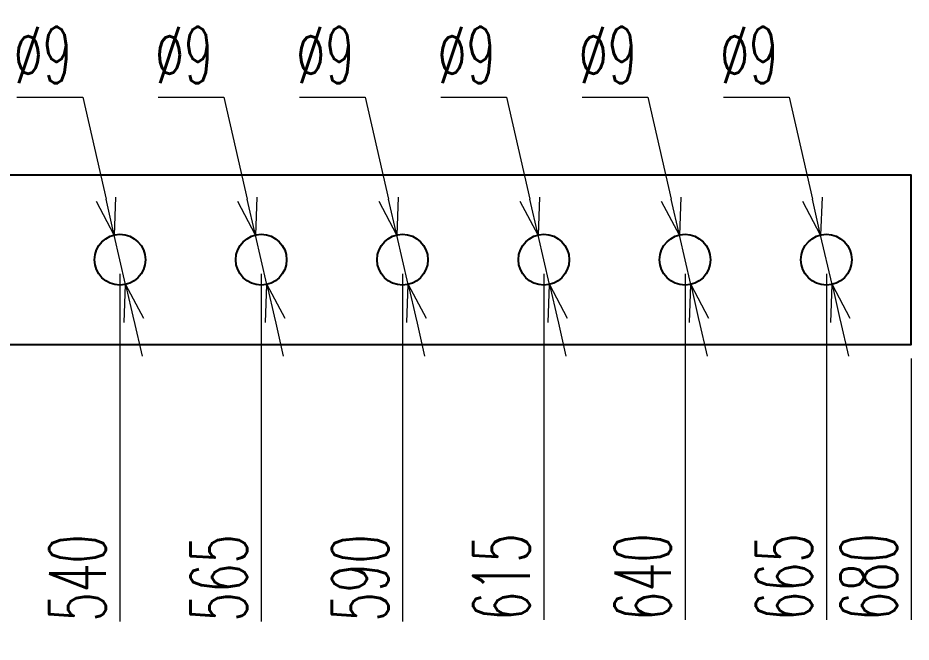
# Model space of a CAD drawing. Header units: millimetres. Extents: x 173893 to 258446, y -176540 to -123824.
# Drawn here: x 193268.6 to 193426.7, y -171179.3 to -171068.8 of the extents above; entities that cross this region are included whole.
import ezdxf

# ---------------------------------------------------------------- set-up
doc = ezdxf.new("R2010")
doc.units = ezdxf.units.MM
doc.header["$LTSCALE"] = 3
doc.layers.add('@.DM. NÉT CHÍNH', color=7, linetype='Continuous')
doc.styles.add('Ann_w01', font='romans.shx', dxfattribs={"width": 0.6, "bigfont": 'chineset.shx'})
doc.dimstyles.new('Dim 01_SC05', dxfattribs={"dimscale": 5, "dimtxt": 2, "dimasz": 1.3, "dimexe": 0.5, "dimexo": 0.5, "dimgap": 0.5, "dimtad": 1, "dimtoh": 1, "dimdec": 1, "dimzin": 12, "dimdsep": 46, "dimtxsty": 'Ann_w01', "dimblk": 'OPEN30', "dimcen": 1.5, "dimclrd": 6, "dimclre": 6, "dimclrt": 3, "dimadec": 1, "dimazin": 3, "dimtm": 1e-09, "dimtfac": 1, "dimtdec": 1, "dimtmove": 0, "dimatfit": 3, "dimldrblk": 'OPEN30', "dimfxl": 1, "dimtolj": 1, "dimlwd": 20, "dimlwe": 20, "dimarcsym": 0})

# ---------------------------------------------------------------- blocks, each defined once
blk = doc.blocks.new('*D971')
at = {"layer": '@.DM. NÉT CHÍNH', "color": 6, "linetype": 'Continuous', "lineweight": 20, "transparency": 16777216}
blk.add_line((193286.71, -171114.08), (193286.71, -171175.62), dxfattribs=at)
at = {"layer": 'Defpoints', "color": 0, "linetype": 'Continuous', "transparency": 16777216}
for p in [(192746.71, -171111.58), (193286.71, -171111.58), (193286.71, -171157.69)]:
    blk.add_point(p, dxfattribs=at)
at = {"layer": '@.DM. NÉT CHÍNH', "color": 3, "linetype": 'Continuous', "transparency": 16777216, "insert": (193279.21, -171167.9), "char_height": 10, "attachment_point": 5, "rotation": 90, "style": 'Ann_w01'}
blk.add_mtext('\\A1;540', dxfattribs=at)
blk = doc.blocks.new('_Open30')
at = {"color": 0, "linetype": 'ByBlock', "lineweight": -2}
for p, q in [((-1, 0.268), (0, 0)), ((0, 0), (-1, -0.268)), ((0, 0), (-1, 0))]:
    blk.add_line(p, q, dxfattribs=at)
blk = doc.blocks.new('*D972')
at = {"layer": '@.DM. NÉT CHÍNH', "color": 6, "linetype": 'Continuous', "lineweight": 20, "transparency": 16777216}
blk.add_line((193311.71, -171114.08), (193311.71, -171175.62), dxfattribs=at)
at = {"layer": 'Defpoints', "color": 0, "linetype": 'Continuous', "transparency": 16777216}
for p in [(192746.71, -171111.58), (193311.71, -171111.58), (193311.71, -171157.69)]:
    blk.add_point(p, dxfattribs=at)
at = {"layer": '@.DM. NÉT CHÍNH', "color": 3, "linetype": 'Continuous', "transparency": 16777216, "insert": (193304.21, -171167.9), "char_height": 10, "attachment_point": 5, "rotation": 90, "style": 'Ann_w01'}
blk.add_mtext('\\A1;565', dxfattribs=at)
blk = doc.blocks.new('*D973')
at = {"layer": '@.DM. NÉT CHÍNH', "color": 6, "linetype": 'Continuous', "lineweight": 20, "transparency": 16777216}
blk.add_line((193336.71, -171114.08), (193336.71, -171175.62), dxfattribs=at)
at = {"layer": 'Defpoints', "color": 0, "linetype": 'Continuous', "transparency": 16777216}
for p in [(192746.71, -171111.58), (193336.71, -171111.58), (193336.71, -171157.69)]:
    blk.add_point(p, dxfattribs=at)
at = {"layer": '@.DM. NÉT CHÍNH', "color": 3, "linetype": 'Continuous', "transparency": 16777216, "insert": (193329.21, -171167.9), "char_height": 10, "attachment_point": 5, "rotation": 90, "style": 'Ann_w01'}
blk.add_mtext('\\A1;590', dxfattribs=at)
blk = doc.blocks.new('*D974')
at = {"layer": '@.DM. NÉT CHÍNH', "color": 6, "linetype": 'Continuous', "lineweight": 20, "transparency": 16777216}
blk.add_line((193361.71, -171114.08), (193361.71, -171175.33), dxfattribs=at)
at = {"layer": 'Defpoints', "color": 0, "linetype": 'Continuous', "transparency": 16777216}
for p in [(192746.71, -171111.58), (193361.71, -171111.58), (193361.71, -171157.69)]:
    blk.add_point(p, dxfattribs=at)
at = {"layer": '@.DM. NÉT CHÍNH', "color": 3, "linetype": 'Continuous', "transparency": 16777216, "insert": (193354.21, -171167.76), "char_height": 10, "attachment_point": 5, "rotation": 90, "style": 'Ann_w01'}
blk.add_mtext('\\A1;615', dxfattribs=at)
blk = doc.blocks.new('*D975')
at = {"layer": '@.DM. NÉT CHÍNH', "color": 6, "linetype": 'Continuous', "lineweight": 20, "transparency": 16777216}
blk.add_line((193411.71, -171114.08), (193411.71, -171175.33), dxfattribs=at)
at = {"layer": 'Defpoints', "color": 0, "linetype": 'Continuous', "transparency": 16777216}
for p in [(192746.71, -171111.58), (193411.71, -171111.58), (193411.71, -171157.69)]:
    blk.add_point(p, dxfattribs=at)
at = {"layer": '@.DM. NÉT CHÍNH', "color": 3, "linetype": 'Continuous', "transparency": 16777216, "insert": (193404.21, -171167.76), "char_height": 10, "attachment_point": 5, "rotation": 90, "style": 'Ann_w01'}
blk.add_mtext('\\A1;665', dxfattribs=at)
blk = doc.blocks.new('*D976')
at = {"layer": '@.DM. NÉT CHÍNH', "color": 6, "linetype": 'Continuous', "lineweight": 20, "transparency": 16777216}
blk.add_line((193426.71, -171129.08), (193426.71, -171175.33), dxfattribs=at)
at = {"layer": 'Defpoints', "color": 0, "linetype": 'Continuous', "transparency": 16777216}
for p in [(192746.71, -171111.58), (193426.71, -171126.58), (193426.71, -171157.69)]:
    blk.add_point(p, dxfattribs=at)
at = {"layer": '@.DM. NÉT CHÍNH', "color": 3, "linetype": 'Continuous', "transparency": 16777216, "insert": (193419.21, -171167.76), "char_height": 10, "attachment_point": 5, "rotation": 90, "style": 'Ann_w01'}
blk.add_mtext('\\A1;680', dxfattribs=at)
blk = doc.blocks.new('*D1031')
at = {"layer": '@.DM. NÉT CHÍNH', "color": 6, "linetype": 'Continuous', "lineweight": 20, "transparency": 16777216}
for p, q in [((193343.48, -171082.83), (193355.12, -171082.83)), ((193355.12, -171082.83), (193359.25, -171100.86)), ((193362.72, -171115.97), (193360.7, -171107.2)), ((193364.17, -171122.3), (193365.62, -171128.64))]:
    blk.add_line(p, q, dxfattribs=at)
at = {"layer": 'Defpoints', "color": 0, "linetype": 'Continuous', "transparency": 16777216}
for p in [(193360.7, -171107.2), (193362.72, -171115.97)]:
    blk.add_point(p, dxfattribs=at)
at = {"layer": '@.DM. NÉT CHÍNH', "color": 6, "linetype": 'Continuous', "lineweight": 20, "transparency": 16777216, "xscale": 6.5, "yscale": 6.5, "zscale": 6.5}
for p, rotation in [((193360.7, -171107.2), 282.9102221405862), ((193362.72, -171115.97), 102.9102221405862)]:
    blk.add_blockref('_Open30', p, dxfattribs=dict(at, rotation=rotation))
at = {"layer": '@.DM. NÉT CHÍNH', "color": 3, "linetype": 'Continuous', "transparency": 16777216, "insert": (193348.05, -171075.33), "char_height": 10, "attachment_point": 5, "style": 'Ann_w01'}
blk.add_mtext('\\A1;∅9', dxfattribs=at)
blk = doc.blocks.new('*D1032')
at = {"layer": '@.DM. NÉT CHÍNH', "color": 6, "linetype": 'Continuous', "lineweight": 20, "transparency": 16777216}
for p, q in [((193393.48, -171082.83), (193405.12, -171082.83)), ((193405.12, -171082.83), (193409.25, -171100.86)), ((193412.72, -171115.97), (193410.7, -171107.2)), ((193414.17, -171122.3), (193415.62, -171128.64))]:
    blk.add_line(p, q, dxfattribs=at)
at = {"layer": 'Defpoints', "color": 0, "linetype": 'Continuous', "transparency": 16777216}
for p in [(193410.7, -171107.2), (193412.72, -171115.97)]:
    blk.add_point(p, dxfattribs=at)
at = {"layer": '@.DM. NÉT CHÍNH', "color": 6, "linetype": 'Continuous', "lineweight": 20, "transparency": 16777216, "xscale": 6.5, "yscale": 6.5, "zscale": 6.5}
for p, rotation in [((193410.7, -171107.2), 282.9102221414327), ((193412.72, -171115.97), 102.9102221414327)]:
    blk.add_blockref('_Open30', p, dxfattribs=dict(at, rotation=rotation))
at = {"layer": '@.DM. NÉT CHÍNH', "color": 3, "linetype": 'Continuous', "transparency": 16777216, "insert": (193398.05, -171075.33), "char_height": 10, "attachment_point": 5, "style": 'Ann_w01'}
blk.add_mtext('\\A1;∅9', dxfattribs=at)
blk = doc.blocks.new('*D1033')
at = {"layer": '@.DM. NÉT CHÍNH', "color": 6, "linetype": 'Continuous', "lineweight": 20, "transparency": 16777216}
for p, q in [((193293.48, -171082.83), (193305.12, -171082.83)), ((193305.12, -171082.83), (193309.25, -171100.86)), ((193312.72, -171115.97), (193310.7, -171107.2)), ((193314.17, -171122.3), (193315.62, -171128.64))]:
    blk.add_line(p, q, dxfattribs=at)
at = {"layer": 'Defpoints', "color": 0, "linetype": 'Continuous', "transparency": 16777216}
for p in [(193310.7, -171107.2), (193312.72, -171115.97)]:
    blk.add_point(p, dxfattribs=at)
at = {"layer": '@.DM. NÉT CHÍNH', "color": 6, "linetype": 'Continuous', "lineweight": 20, "transparency": 16777216, "xscale": 6.5, "yscale": 6.5, "zscale": 6.5}
for p, rotation in [((193310.7, -171107.2), 282.9102221395854), ((193312.72, -171115.97), 102.9102221395853)]:
    blk.add_blockref('_Open30', p, dxfattribs=dict(at, rotation=rotation))
at = {"layer": '@.DM. NÉT CHÍNH', "color": 3, "linetype": 'Continuous', "transparency": 16777216, "insert": (193298.05, -171075.33), "char_height": 10, "attachment_point": 5, "style": 'Ann_w01'}
blk.add_mtext('\\A1;∅9', dxfattribs=at)
blk = doc.blocks.new('*D1035')
at = {"layer": '@.DM. NÉT CHÍNH', "color": 6, "linetype": 'Continuous', "lineweight": 20, "transparency": 16777216}
for p, q in [((193318.48, -171082.83), (193330.12, -171082.83)), ((193330.12, -171082.83), (193334.25, -171100.86)), ((193337.72, -171115.97), (193335.7, -171107.2)), ((193339.17, -171122.3), (193340.62, -171128.64))]:
    blk.add_line(p, q, dxfattribs=at)
at = {"layer": 'Defpoints', "color": 0, "linetype": 'Continuous', "transparency": 16777216}
for p in [(193335.7, -171107.2), (193337.72, -171115.97)]:
    blk.add_point(p, dxfattribs=at)
at = {"layer": '@.DM. NÉT CHÍNH', "color": 6, "linetype": 'Continuous', "lineweight": 20, "transparency": 16777216, "xscale": 6.5, "yscale": 6.5, "zscale": 6.5}
for p, rotation in [((193335.7, -171107.2), 282.9102221405976), ((193337.72, -171115.97), 102.9102221405975)]:
    blk.add_blockref('_Open30', p, dxfattribs=dict(at, rotation=rotation))
at = {"layer": '@.DM. NÉT CHÍNH', "color": 3, "linetype": 'Continuous', "transparency": 16777216, "insert": (193323.05, -171075.33), "char_height": 10, "attachment_point": 5, "style": 'Ann_w01'}
blk.add_mtext('\\A1;∅9', dxfattribs=at)
blk = doc.blocks.new('*D1036')
at = {"layer": '@.DM. NÉT CHÍNH', "color": 6, "linetype": 'Continuous', "lineweight": 20, "transparency": 16777216}
for p, q in [((193268.48, -171082.83), (193280.12, -171082.83)), ((193280.12, -171082.83), (193284.25, -171100.86)), ((193287.72, -171115.97), (193285.7, -171107.2)), ((193289.17, -171122.3), (193290.62, -171128.64))]:
    blk.add_line(p, q, dxfattribs=at)
at = {"layer": 'Defpoints', "color": 0, "linetype": 'Continuous', "transparency": 16777216}
for p in [(193285.7, -171107.2), (193287.72, -171115.97)]:
    blk.add_point(p, dxfattribs=at)
at = {"layer": '@.DM. NÉT CHÍNH', "color": 6, "linetype": 'Continuous', "lineweight": 20, "transparency": 16777216, "xscale": 6.5, "yscale": 6.5, "zscale": 6.5}
for p, rotation in [((193285.7, -171107.2), 282.9102221409738), ((193287.72, -171115.97), 102.9102221409738)]:
    blk.add_blockref('_Open30', p, dxfattribs=dict(at, rotation=rotation))
at = {"layer": '@.DM. NÉT CHÍNH', "color": 3, "linetype": 'Continuous', "transparency": 16777216, "insert": (193273.05, -171075.33), "char_height": 10, "attachment_point": 5, "style": 'Ann_w01'}
blk.add_mtext('\\A1;∅9', dxfattribs=at)
blk = doc.blocks.new('*D4217')
at = {"layer": '@.DM. NÉT CHÍNH', "color": 6, "linetype": 'Continuous', "lineweight": 20, "transparency": 16777216}
blk.add_line((193386.71, -171114.08), (193386.71, -171175.33), dxfattribs=at)
at = {"layer": 'Defpoints', "color": 0, "linetype": 'Continuous', "transparency": 16777216}
for p in [(192746.71, -171111.58), (193386.71, -171111.58), (193386.71, -171157.69)]:
    blk.add_point(p, dxfattribs=at)
at = {"layer": '@.DM. NÉT CHÍNH', "color": 3, "linetype": 'Continuous', "transparency": 16777216, "insert": (193379.21, -171167.76), "char_height": 10, "attachment_point": 5, "rotation": 90, "style": 'Ann_w01'}
blk.add_mtext('\\A1;640', dxfattribs=at)
blk = doc.blocks.new('*D4218')
at = {"layer": '@.DM. NÉT CHÍNH', "color": 6, "linetype": 'Continuous', "lineweight": 20, "transparency": 16777216}
for p, q in [((193368.48, -171082.83), (193380.12, -171082.83)), ((193380.12, -171082.83), (193384.25, -171100.86)), ((193387.72, -171115.97), (193385.7, -171107.2)), ((193389.17, -171122.3), (193390.62, -171128.64))]:
    blk.add_line(p, q, dxfattribs=at)
at = {"layer": 'Defpoints', "color": 0, "linetype": 'Continuous', "transparency": 16777216}
for p in [(193385.7, -171107.2), (193387.72, -171115.97)]:
    blk.add_point(p, dxfattribs=at)
at = {"layer": '@.DM. NÉT CHÍNH', "color": 6, "linetype": 'Continuous', "lineweight": 20, "transparency": 16777216, "xscale": 6.5, "yscale": 6.5, "zscale": 6.5}
for p, rotation in [((193385.7, -171107.2), 282.9102221414327), ((193387.72, -171115.97), 102.9102221414327)]:
    blk.add_blockref('_Open30', p, dxfattribs=dict(at, rotation=rotation))
at = {"layer": '@.DM. NÉT CHÍNH', "color": 3, "linetype": 'Continuous', "transparency": 16777216, "insert": (193373.05, -171075.33), "char_height": 10, "attachment_point": 5, "style": 'Ann_w01'}
blk.add_mtext('\\A1;∅9', dxfattribs=at)

msp = doc.modelspace()

# ---------------------------------------------------------------- linework, layer by layer
msp.add_lwpolyline([(192746.71, -171126.58), (193426.71, -171126.58), (193426.71, -171096.58), (192746.71, -171096.58)], close=True)
for centre in [(193286.71, -171111.58), (193311.71, -171111.58), (193336.71, -171111.58), (193361.71, -171111.58), (193386.71, -171111.58), (193411.71, -171111.58)]:
    msp.add_circle(centre, 4.5)

# ---------------------------------------------------------------- dimensions: what is measured, and where the dimension line sits
at = {"layer": '@.DM. NÉT CHÍNH', "linetype": 'Continuous'}
for p1, p2, picture, middle in [((193287.72, -171115.97), (193285.7, -171107.2), '*D1036', (193273.05, -171082.83)), ((193312.72, -171115.97), (193310.7, -171107.2), '*D1033', (193298.05, -171082.83)), ((193337.72, -171115.97), (193335.7, -171107.2), '*D1035', (193323.05, -171082.83)), ((193362.72, -171115.97), (193360.7, -171107.2), '*D1031', (193348.05, -171082.83)), ((193387.72, -171115.97), (193385.7, -171107.2), '*D4218', (193373.05, -171082.83)), ((193412.72, -171115.97), (193410.7, -171107.2), '*D1032', (193398.05, -171082.83))]:
    dim = msp.add_diameter_dim_2p(p1=p1, p2=p2, dimstyle='Dim 01_SC05', dxfattribs=at)
    dim.commit()
    dim.dimension.update_dxf_attribs({"geometry": picture, "text_midpoint": middle, "dimtype": 163})
for feature_location, offset, picture, middle in [((193286.71, -171111.58), (0, -46.11), '*D971', (193279.21, -171167.9)), ((193311.71, -171111.58), (0, -46.11), '*D972', (193304.21, -171167.9)), ((193336.71, -171111.58), (0, -46.11), '*D973', (193329.21, -171167.9)), ((193361.71, -171111.58), (0, -46.11), '*D974', (193354.21, -171167.76)), ((193411.71, -171111.58), (0, -46.11), '*D975', (193404.21, -171167.76)), ((193426.71, -171126.58), (0, -31.11), '*D976', (193419.21, -171167.76)), ((193386.71, -171111.58), (0, -46.11), '*D4217', (193379.21, -171167.76))]:
    dim = msp.add_ordinate_dim(feature_location=feature_location, offset=offset, dtype=1, origin=(192746.71, -171111.58), dimstyle='Dim 01_SC05', dxfattribs=at)
    dim.commit()
    dim.dimension.update_dxf_attribs({"geometry": picture, "text_midpoint": middle})

doc.saveas('drawing.dxf')
